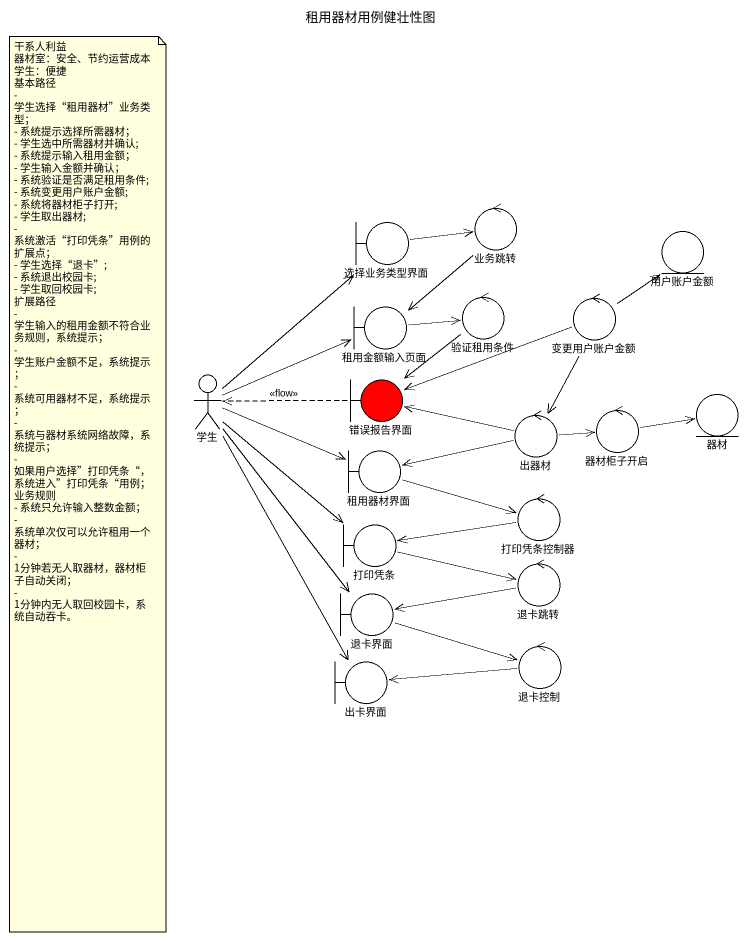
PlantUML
@startuml
title 租用器材用例健壮性图
boundary 选择业务类型界面
control 业务跳转
entity 用户账户金额
boundary 租用金额输入页面
control 验证租用条件
control 变更用户账户金额
actor 学生
boundary 错误报告界面 #FF0000
entity 器材
control 出器材
control 器材柜子开启
boundary 租用器材界面
boundary 打印凭条
control 打印凭条控制器
control 退卡跳转
boundary 退卡界面
boundary 出卡界面
control 退卡控制
选择业务类型界面 -right-> 业务跳转
业务跳转 --> 租用金额输入页面
租用金额输入页面 -right-> 验证租用条件
验证租用条件 --> 错误报告界面
变更用户账户金额 -up-> 用户账户金额
变更用户账户金额 -left-> 错误报告界面
变更用户账户金额 --> 出器材
学生 -up-> 选择业务类型界面
学生 -right-> 租用金额输入页面
学生 -right-> 租用器材界面
学生 --> 打印凭条
学生 --> 退卡界面
学生 --> 出卡界面
错误报告界面 .left.> 学生 : <<flow>>
出器材 -left-> 错误报告界面
出器材 -right-> 器材柜子开启
出器材 -left-> 租用器材界面
器材柜子开启 -right-> 器材
租用器材界面 -right-> 打印凭条控制器
打印凭条 -right-> 退卡跳转
打印凭条控制器 -left-> 打印凭条
退卡跳转 -left-> 退卡界面
退卡界面 -right-> 退卡控制
退卡控制 -left-> 出卡界面
note as N1
  干系人利益
  器材室：安全、节约运营成本
  学生：便捷
  基本路径
  - 学生选择“租用器材”业务类型；
  - 系统提示选择所需器材；
  - 学生选中所需器材并确认;
  - 系统提示输入租用金额；
  - 学生输入金额并确认；
  - 系统验证是否满足租用条件;
  - 系统变更用户账户金额;
  - 系统将器材柜子打开;
  - 学生取出器材;
  - 系统激活“打印凭条”用例的扩展点；
  - 学生选择“退卡”;
  - 系统退出校园卡;
  - 学生取回校园卡;
  扩展路径
  - 学生输入的租用金额不符合业务规则，系统提示；
  - 学生账户金额不足，系统提示；
  - 系统可用器材不足，系统提示；
  - 系统与器材系统网络故障，系统提示；
  - 如果用户选择”打印凭条“，系统进入”打印凭条“用例；
  业务规则
  - 系统只允许输入整数金额；
  - 系统单次仅可以允许租用一个器材；
  - 1分钟若无人取器材，器材柜子自动关闭；
  - 1分钟内无人取回校园卡，系统自动吞卡。
end note
@enduml
